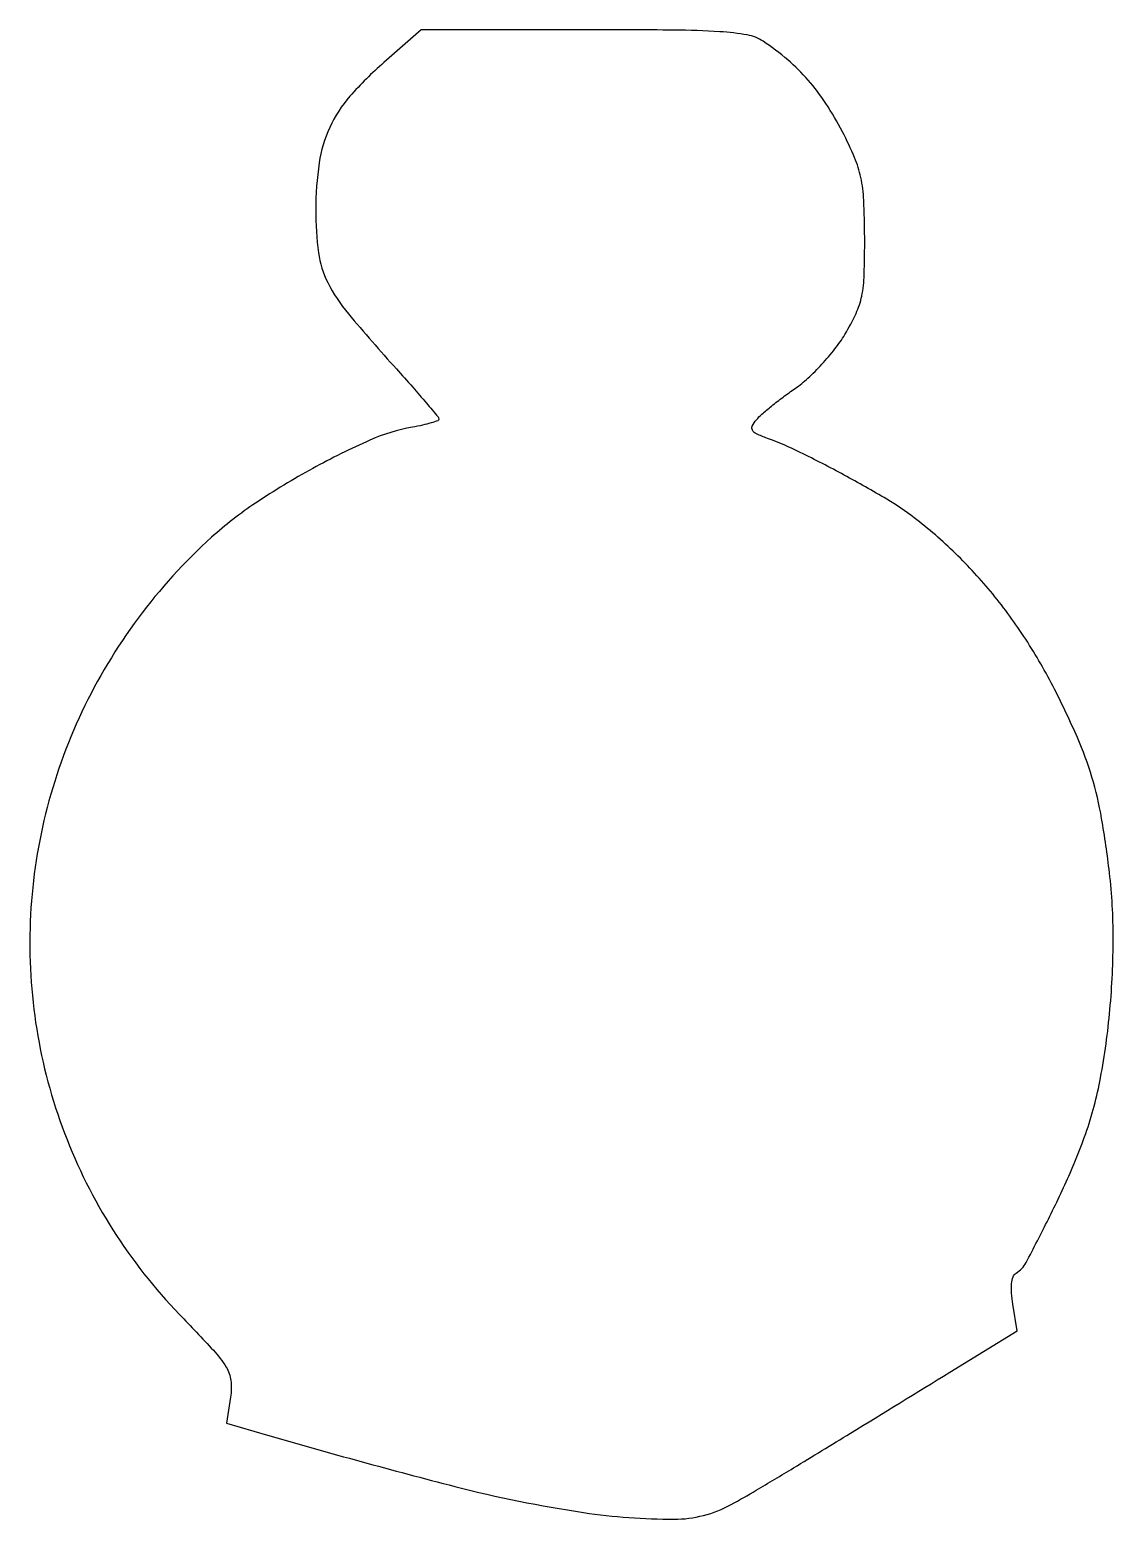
# Model space of a CAD drawing. Extents: x 0 to 154, y 1 to 212.
import ezdxf

# ---------------------------------------------------------------- set-up
doc = ezdxf.new("R2010")
doc.units = 0

msp = doc.modelspace()

# ---------------------------------------------------------------- linework, layer by layer
msp.add_lwpolyline([(50.20431, 207.34621, 0.033921), (45.373722, 202.533298, 0.071616), (42.497204, 198.108392, 0.072486), (41.005741, 193.086962, 0.03548), (40.517309, 186.414501, 0.033226), (40.909614, 180.320505, 0.084924), (42.213283, 176.108419, 0.05729), (45.145824, 171.671733, 0.009208), (51.973857, 163.838188, -0.00333), (54.283741, 161.250211, -0.005233), (56.22982, 158.993194, -0.001622), (57.883539, 157.021219, -0.175417), (58, 156.699479, -0.315903), (57.848597, 156.483759, -0.012919), (56.898438, 156.167799, -0.018467), (55.687458, 155.847904, -0.01156), (54.25, 155.55919, 0.060393), (48.221255, 153.722439, 0.021267), (40.102114, 149.710966, 0.021599), (31.985854, 144.794779, 0.036825), (25.732385, 139.927162, 0.098633), (7.325052, 115.159087, 0.100629), (-0.016771, 85.404606, 0.101363), (4.859684, 55.321832, 0.10159), (21.169917, 29.606112, -0.005089), (25.986715, 24.513079, -0.048726), (27.793453, 22.136318, -0.108401), (28.464848, 20.217851, -0.068889), (28.424749, 17.841993), (27.855289, 14.183986), (33.677644, 12.482688, 0.00829), (60.284163, 5.184746, 0.025612), (78.54879, 1.483916, 0.037523), (91.394795, 0.535537, 0.125968), (99.5, 2.62184, 0.007937), (103.057849, 4.651485, 0.002464), (108.341699, 7.813213, 0.001474), (116.425613, 12.737303, 0.00031), (130.531887, 21.398874), (140.125491, 27.297749), (139.492186, 31.046249, -0.024423), (139.301937, 32.643778, -0.043464), (139.324674, 33.967182, -0.055671), (139.539664, 34.950369, -0.174416), (139.954338, 35.47178, 0.132854), (141.371172, 36.983346, 0.006511), (144.538273, 43.128515, 0.01156), (147.612343, 49.66273, 0.01966), (149.836775, 55.275918, 0.038867), (151.94427, 63.188914, 0.022938), (153.278026, 72.882757, 0.022491), (153.743346, 83.016302, 0.029069), (153.211062, 92.310193, 0.014012), (152.097525, 100.024666, 0.029909), (150.718133, 105.884823, 0.030333), (148.662772, 111.487228, 0.014827), (145.407488, 118.367491, 0.02572), (141.323826, 125.450312, 0.027821), (136.631511, 131.885103, 0.028382), (131.348672, 137.642509, 0.029283), (125.5, 142.700792, 0.029935), (121.599652, 145.338673, 0.009797), (115.557914, 148.759618, 0.009974), (109.315525, 151.975191, 0.025502), (104.64131, 153.977524, -0.018753), (103.089483, 154.617657, -0.152743), (102.525184, 155.124577, -0.256225), (102.504944, 155.717714, -0.056354), (103.083793, 156.600964, -0.039574), (103.850771, 157.389041, -0.009705), (105.235167, 158.556163, -0.009879), (106.878815, 159.835184, -0.009721), (108.580438, 161.055343, 0.035788), (110.394688, 162.505088, 0.020239), (112.384215, 164.497821, 0.020123), (114.237089, 166.680391, 0.031022), (115.637955, 168.720951, 0.02622), (117.227662, 171.721822, 0.058308), (118.035694, 174.174499, 0.042752), (118.387281, 177.183599, 0.008925), (118.45646, 182.5, 0.010287), (118.322269, 187.779534, 0.040361), (117.910975, 191.009248, 0.048365), (117.024642, 193.834462, 0.019455), (115.300952, 197.5, 0.025193), (112.948801, 201.525175, 0.035278), (110.429808, 204.840526, 0.036278), (107.528459, 207.699284, 0.029026), (104.027494, 210.346639, 0.104858), (101.789243, 211.241808, 0.026934), (97.899135, 211.7016, 0.014046), (91.409938, 211.933389, 0.002168), (78.527494, 211.975608), (55.5, 211.951217)], format="xyb", close=True)

doc.saveas('drawing.dxf')
